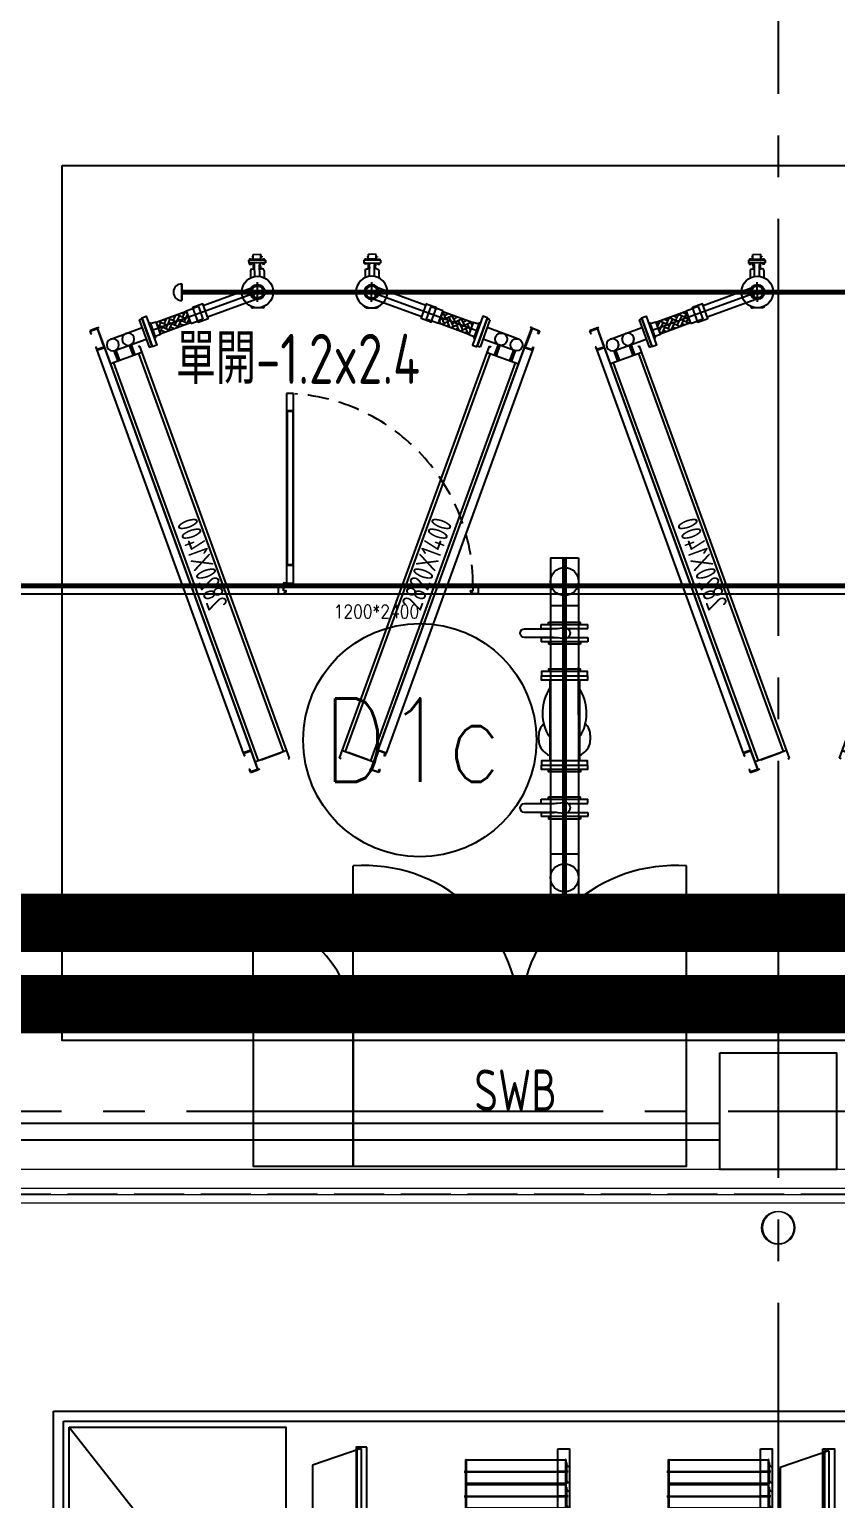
# Model space of a CAD drawing. Extents: x -18489 to 195597, y -1599 to 112111.
# Drawn here: x 4711 to 5195, y -233 to 649 of the extents above; entities that cross this region are included whole.
import ezdxf
from ezdxf.enums import TextEntityAlignment as Align

# ---------------------------------------------------------------- set-up
doc = ezdxf.new("R2010")
doc.units = 0
doc.header["$LTSCALE"] = 100
for name, pattern in [('188K-SM-03-F10-ARCH-PA-Y2257103$0$AP5A-SM-03-F20-ARCH-PA-Y2230801+Y2230803$0$ALL-PA-TXT-Y2221201$0$DASHED', [19.05, 12.7, -6.35]), ('188K-SM-07-F10-MECH-CR PIPE-Y2257103$0$XFM1Q20-200k$0$CENTER', [2, 1.25, -0.25, 0.25, -0.25]), ('X-S-FAB-L10$0$COL-CEN-LIN', [3.25, 2.5, -0.25, 0.25, -0.25]), ('X-S-FAB-L10$0$HIDDEN', [0.4, 0.3, -0.1])]:
    doc.linetypes.add(name, pattern=pattern)
for name, color, linetype in [('188K-SM-03-F10-ARCH-PA-Y2257103$0$K-0-Door-TXT', 53, 'Continuous'), ('188K-SM-03-F10-ARCH-PA-Y2257103$0$K-AREA', 53, 'Continuous'), ('188K-SM-03-F10-ARCH-PA-Y2257103$0$K-Door', 53, 'Continuous'), ('188K-SM-03-F10-ARCH-PA-Y2257103$0$K-P1S-4.2-單抗', 53, 'Continuous'), ('188K-SM-03-F10-ARCH-PA-Y2257103$0$K-TXT', 53, 'Continuous'), ('188K-SM-03-F10-ARCH-PA-Y2257103$0$K-岩棉 2hr 7.5-非抗', 53, 'Continuous'), ('188K-SM-03-F10-ELEC-EQ-Y2257103$0$E-PANEL', 255, 'Continuous'), ('188K-SM-03-F10-MECH-EQ-Y2257103$0$HEPA', 6, 'Continuous'), ('188K-SM-03-F10-MECH-EQ-Y2257103$0$桶濾', 125, 'Continuous'), ('188K-SM-07-F10-MECH-CR PIPE-Y2257103$0$00_AC_CHS_12℃', 4, 'Continuous'), ('188K-SM-07-F10-MECH-CR PIPE-Y2257103$0$00_AC_CHS_20℃', 3, 'Continuous'), ('188K-SM-07-F10-MECH-CR PIPE-Y2257103$0$00_DCC', 7, 'Continuous'), ('188K-SM-07-F10-MECH-CR PIPE-Y2257103$0$00_閥站分組', 1, 'Continuous'), ('188K-SM-07-F10-MECH-CR PIPE-Y2257103$0$XFM1Q20-200k$0$U-PCW-V', 2, 'Continuous'), ('X-S-FAB-L10$0$0-DIM-TXT', 8, 'Continuous'), ('X-S-FAB-L10$0$A-OBJE-MEP', 8, 'Continuous'), ('X-S-FAB-L10$0$A-WALL-EX', 8, 'Continuous'), ('X-S-FAB-L10$0$BLOCK', 8, 'Continuous'), ('X-S-FAB-L10$0$CCL', 8, 'X-S-FAB-L10$0$COL-CEN-LIN'), ('X-S-FAB-L10$0$COL-S', 8, 'Continuous'), ('X-S-FAB-L10$0$HID', 8, 'X-S-FAB-L10$0$HIDDEN'), ('X-S-FAB-L10$0$S-FNDN', 8, 'Continuous')]:
    doc.layers.add(name, color=color, linetype=linetype)
doc.styles.add('188K-SM-03-F10-ARCH-PA-Y2257103$0$AA-TXT', font='isocp.shx', dxfattribs={"width": 0.8, "bigfont": 'chineset.shx'})
doc.styles.add('188K-SM-03-F10-ARCH-PA-Y2257103$0$AP5A-SM-03-F20-ARCH-PA-Y2230801+Y2230803$0$ALL-PA-TXT-Y2221201$0$Standard', font='txt.shx', dxfattribs={"bigfont": 'chineset.shx'})
doc.styles.add('188K-SM-03-F10-ARCH-PA-Y2257103$0$Standard', font='txt.shx', dxfattribs={"bigfont": 'chineset.shx'})
doc.styles.add('188K-SM-03-F10-ELEC-EQ-Y2257103$0$X-F-L25-E-PDP-EQ-200K$0$AA-TXT', font='isocp.shx', dxfattribs={"bigfont": 'chineset.shx'})
doc.styles.add('188K-SM-07-F10-MECH-CR PIPE-Y2257103$0$XFM1Q20-200k$0$aa-txt', font='isocp.shx', dxfattribs={"bigfont": 'chineset.shx'})
doc.styles.add('X-S-FAB-L10$0$CHINA', font='simplex.shx', dxfattribs={"width": 0.75, "bigfont": 'chineset.shx'})
doc.styles.add('X-S-FAB-L10$0$Standard', font='', dxfattribs={"width": 0.8})
doc.styles.add('X-S-FAB-L10$0$TG_NOTE_TEXT', font='simplex.shx', dxfattribs={"width": 0.75, "bigfont": 'chineset.shx'})
doc.styles.get('X-S-FAB-L10$0$Standard').set_extended_font_data('Microsoft JhengHei')

# ---------------------------------------------------------------- blocks, each defined once
blk = doc.blocks.new('X-S-FAB-L10$0$FAB2-L05')
at = {"layer": 'X-S-FAB-L10$0$CCL'}
for p, q in [((-21000, 11005), (-21000, 0)), ((-26880, 720), (1210, 720))]:
    blk.add_line(p, q, dxfattribs=at)
at = {"layer": 'X-S-FAB-L10$0$COL-S'}
blk.add_lwpolyline([(-21035, 755), (-20965, 755), (-20965, 685), (-21035, 685)], close=True, dxfattribs=at)
blk = doc.blocks.new('X-S-FAB-L10')
at = {"layer": 'X-S-FAB-L10$0$A-OBJE-MEP', "lineweight": 0, "flags": 128}
blk.add_lwpolyline([(5169.5, -70, 1), (5150.5, -70, 1)], format="xyb", close=True, dxfattribs=at)
at = {"layer": 'X-S-FAB-L10$0$A-OBJE-MEP', "lineweight": 0}
blk.add_circle((5160, -70), 10, dxfattribs=at)
at = {"layer": 'X-S-FAB-L10$0$A-WALL-EX', "lineweight": 0}
blk.add_line((6815, -46.5), (1800, -46.5), dxfattribs=at)
at = {"layer": 'X-S-FAB-L10$0$A-WALL-EX', "lineweight": 0, "flags": 128}
for points in [[(6815, -35), (1800, -35)], [(1800, -50), (6815, -50)], [(1800, -50), (6815, -50)], [(1800, -50), (6815, -50)], [(1800, -50), (6815, -50)], [(1800, -50), (6815, -50)], [(1800, -50), (6815, -50)], [(1800, -50), (6815, -50)], [(1800, -50), (6815, -50)]]:
    blk.add_lwpolyline(points, dxfattribs=at)
at = {"layer": 'X-S-FAB-L10$0$COL-S'}
for p, q in [((5125, 35), (5195, 35)), ((5125, -35), (5125, 35)), ((5195, 35), (5195, -35)), ((5195, -35), (5125, -35))]:
    blk.add_line(p, q, dxfattribs=at)
at = {"layer": 'X-S-FAB-L10$0$HID'}
blk.add_line((6803.531, -50), (2509.135, -50), dxfattribs=at)
at = {"layer": 'X-S-FAB-L10$0$S-FNDN', "lineweight": 0, "flags": 128}
blk.add_lwpolyline([(4350, 7470), (1830, 7470), (1830, 1500), (1812.5, 1500), (1812.5, -55), (9330, -55), (9330, 7470)], close=True, dxfattribs=at)
at = {"layer": 'X-S-FAB-L10$0$BLOCK'}
blk.add_blockref('X-S-FAB-L10$0$FAB2-L05', (26160, -720), dxfattribs=at)
at = {"style": 'X-S-FAB-L10$0$TG_NOTE_TEXT', "width": 0.5, "flags": 1}
for p in [(7463.301, 9020), (18268.251, 8649), (11197.77, 4800.167), (16485.801, 4800.167), (25420.27, 2635), (13360, 320.001, 0), (7463.301, -33.333)]:
    blk.add_attdef('WH', text='', height=20, dxfattribs=at).set_placement(p, align=Align.BOTTOM_LEFT)
at = {"width": 0.5}
for style, p in [('X-S-FAB-L10$0$TG_NOTE_TEXT', (7585, 9020)), ('X-S-FAB-L10$0$TG_NOTE_TEXT', (18389.95, 8649)), ('X-S-FAB-L10$0$TG_NOTE_TEXT', (11117.5, 4813.5)), ('X-S-FAB-L10$0$TG_NOTE_TEXT', (16607.5, 4813.5)), ('X-S-FAB-L10$0$TG_NOTE_TEXT', (25350, 2635)), ('X-S-FAB-L10$0$Standard', (13129.375, 325.001, 0)), ('X-S-FAB-L10$0$TG_NOTE_TEXT', (7585, -20))]:
    blk.add_attdef('DESC', text='', height=10, dxfattribs=dict(at, style=style)).set_placement(p, align=Align.BOTTOM_LEFT)
for tag, style, p in [('TYPE', 'X-S-FAB-L10$0$TG_NOTE_TEXT', (7619.286, 9020)), ('NO', 'X-S-FAB-L10$0$TG_NOTE_TEXT', (7650.095, 9020)), ('TYPE', 'X-S-FAB-L10$0$TG_NOTE_TEXT', (18424.236, 8649)), ('NO', 'X-S-FAB-L10$0$TG_NOTE_TEXT', (18455.045, 8649)), ('NO', 'X-S-FAB-L10$0$TG_NOTE_TEXT', (11088.595, 4813.5)), ('TYPE', 'X-S-FAB-L10$0$TG_NOTE_TEXT', (11151.786, 4813.5)), ('TYPE', 'X-S-FAB-L10$0$TG_NOTE_TEXT', (16641.786, 4813.5)), ('NO', 'X-S-FAB-L10$0$TG_NOTE_TEXT', (16672.595, 4813.5)), ('NO', 'X-S-FAB-L10$0$TG_NOTE_TEXT', (25313, 2635)), ('TYPE', 'X-S-FAB-L10$0$TG_NOTE_TEXT', (25350, 2635)), ('NO', 'X-S-FAB-L10$0$Standard', (13100, 320.001, 0)), ('TYPE', 'X-S-FAB-L10$0$Standard', (13129.375, 320.001, 0)), ('TYPE', 'X-S-FAB-L10$0$TG_NOTE_TEXT', (7619.286, -20)), ('NO', 'X-S-FAB-L10$0$TG_NOTE_TEXT', (7650.095, -20))]:
    blk.add_attdef(tag, text='', height=10, dxfattribs=dict(at, style=style)).set_placement(p, align=Align.BOTTOM_RIGHT)
for rotation, style, p in [(180, 'X-S-FAB-L10$0$Standard', (317.625, 7480)), (180, 'X-S-FAB-L10$0$Standard', (1217.625, 7480)), (90, 'X-S-FAB-L10$0$TG_NOTE_TEXT', (24310, 3647.5)), (270, 'X-S-FAB-L10$0$TG_NOTE_TEXT', (17080, 1605))]:
    blk.add_attdef('DESC', text='', height=10, rotation=rotation, dxfattribs=dict(at, style=style)).set_placement(p, align=Align.BOTTOM_LEFT)
for tag, rotation, style, p in [('NO', 180, 'X-S-FAB-L10$0$Standard', (347, 7480)), ('NO', 180, 'X-S-FAB-L10$0$Standard', (1247, 7480)), ('TYPE', 180, 'X-S-FAB-L10$0$Standard', (317.625, 7480)), ('TYPE', 180, 'X-S-FAB-L10$0$Standard', (1217.625, 7480)), ('TYPE', 90, 'X-S-FAB-L10$0$TG_NOTE_TEXT', (24310, 3647.5)), ('NO', 90, 'X-S-FAB-L10$0$TG_NOTE_TEXT', (24310, 3610.5)), ('TYPE', 270, 'X-S-FAB-L10$0$TG_NOTE_TEXT', (17080, 1605)), ('NO', 270, 'X-S-FAB-L10$0$TG_NOTE_TEXT', (17080, 1573))]:
    blk.add_attdef(tag, text='', height=10, rotation=rotation, dxfattribs=dict(at, style=style)).set_placement(p, align=Align.BOTTOM_RIGHT)
at = {"style": 'X-S-FAB-L10$0$TG_NOTE_TEXT', "width": 0.5, "flags": 1}
for rotation, p in [(180, (43, 7480)), (180, (943, 7480)), (90, (24310, 3717.77)), (270, (17080, 1711.699))]:
    blk.add_attdef('WH', text='', height=20, rotation=rotation, dxfattribs=at).set_placement(p, align=Align.BOTTOM_LEFT)
at = {"layer": 'X-S-FAB-L10$0$0-DIM-TXT', "style": 'X-S-FAB-L10$0$CHINA', "width": 0.75}
for p in [(667.414, 7855.1, -2689.4), (22627.353, 6728.814), (25644.722, 6728.814), (24778.787, 5569.051), (1118.252, 4980), (417.801, 4594.623), (23874.84, 4355), (22927.43, 4330.122), (23749.869, 3901.367), (417.801, 3765.236), (1118.252, 3730), (417.801, 3115.79), (536.882, 2227.832), (16908.994, 1782.652), (888.445, 880.466), (16977.43, 750), (18878.841, 750), (25641.221, 553.233), (21364.03, 526.894)]:
    blk.add_attdef('HIG', text='', height=80, dxfattribs=at).set_placement(p, align=Align.MIDDLE_LEFT)
blk = doc.blocks.new('188K-SM-03-F10-MECH-EQ-Y2257103$0$HPF-610-292側視圖')
at = {"layer": '188K-SM-03-F10-MECH-EQ-Y2257103$0$HEPA'}
for p, q in [((0, 598), (292, 497.7)), ((0, 598), (0, 6)), ((0, 598), (25.4, 598)), ((25.4, 598), (25.4, 6)), ((292, 497.7), (292, 106.3)), ((292, 106.3), (0, 6)), ((25.4, 6), (0, 6))]:
    blk.add_line(p, q, dxfattribs=at)
blk = doc.blocks.new('188K-SM-03-F10-MECH-EQ-Y2257103$0$A$C03D53DB9')
at = {"layer": '188K-SM-03-F10-MECH-EQ-Y2257103$0$桶濾'}
for p, q in [((10, 0), (10, 145)), ((10, 145), (13, 145)), ((13, 0), (13, 145)), ((13, 143), (607, 143)), ((610, 145), (607, 145)), ((607, 145), (607, 0)), ((610, 145), (610, 0)), ((614, 127.5), (610, 127.5)), ((614, 127.5), (614, 17.5)), ((616.5, 107), (614, 107)), ((616.5, 102), (614, 102)), ((616.5, 108.5), (616.5, 100.5)), ((618.6, 109.5), (617.5, 109.5)), ((617.5, 109.5), (617.5, 99.5)), ((618.6, 99.5), (617.5, 99.5)), ((618.6, 99.5), (618.6, 109.5)), ((621.5, 106), (618.6, 109.5)), ((621.5, 103), (618.6, 99.5)), ((621.5, 106), (621.5, 103)), ((0, 72.5), (602, 72.5)), ((13, 1.9), (607, 1.9)), ((624, 72.5), (557, 72.5)), ((614, 17.5), (610, 17.5)), ((616.5, 11), (610, 11)), ((616.5, 6), (610, 6)), ((616.5, 12.5), (616.5, 4.5)), ((618.6, 13.5), (617.5, 13.5)), ((617.5, 13.5), (617.5, 3.5)), ((618.6, 3.5), (617.5, 3.5)), ((618.6, 3.5), (618.6, 13.5)), ((621.5, 10), (618.6, 13.5)), ((621.5, 7), (618.6, 3.5)), ((621.5, 10), (621.5, 7)), ((10, 0), (13, 0)), ((610, 0), (607, 0))]:
    blk.add_line(p, q, dxfattribs=at)
for centre, start, end in [((617.5, 108.5), 90, 180), ((617.5, 100.5), 180, 270), ((617.5, 12.5), 90, 180), ((617.5, 4.5), 180, 270)]:
    blk.add_arc(centre, 1, start, end, dxfattribs=at)
blk = doc.blocks.new('188K-SM-03-F10-MECH-EQ-Y2257103$0$0-CRMAU-12W')
at = {"color": 4}
for p, q in [((0, 0), (-18620, 0)), ((0, -4120), (0, 0)), ((-60, -60), (-18560, -60)), ((-60, -4060), (-60, -60))]:
    blk.add_line(p, q, dxfattribs=at)
at = {"color": 6}
blk.add_line((-93.5, -95), (-882.9, -1099.2), dxfattribs=at)
blk.add_lwpolyline([(-93.5, -95), (-1393.5, -95), (-1393.5, -4025), (-93.5, -4025)], close=True, dxfattribs=at)
at = {"color": 2}
for points in [[(-4616, -226), (-4686, -226), (-4686, -3894), (-4616, -3894)], [(-4242, -226), (-4312, -226), (-4312, -3894), (-4242, -3894)], [(-3026, -226), (-3096, -226), (-3096, -3894), (-3026, -3894)]]:
    blk.add_lwpolyline(points, close=True, dxfattribs=at)
at = {"color": 4}
blk.add_lwpolyline([(-1880, -215), (-1815, -215), (-1815, -3905), (-1880, -3905)], close=True, dxfattribs=at)
at = {"layer": '188K-SM-03-F10-MECH-EQ-Y2257103$0$HEPA'}
for p in [(-4651.5, -836), (-1845.4, -822), (-1845.4, -822)]:
    blk.add_blockref('188K-SM-03-F10-MECH-EQ-Y2257103$0$HPF-610-292側視圖', p, dxfattribs=at)
at = {"layer": '188K-SM-03-F10-MECH-EQ-Y2257103$0$桶濾', "xscale": -1}
for p in [(-3680, -434.5), (-3680, -435.5), (-2464, -434.5), (-2464, -435.5), (-3680, -582.5), (-3680, -583.5), (-2464, -582.5), (-2464, -583.5)]:
    blk.add_blockref('188K-SM-03-F10-MECH-EQ-Y2257103$0$A$C03D53DB9', p, dxfattribs=at)
blk = doc.blocks.new('188K-SM-03-F10-MECH-EQ-Y2257103')
at = {"xscale": -0.1, "yscale": 0.1, "zscale": 0.1}
blk.add_blockref('188K-SM-03-F10-MECH-EQ-Y2257103$0$0-CRMAU-12W', (4725.21, -180), dxfattribs=at)
blk = doc.blocks.new('188K-SM-03-F10-ELEC-EQ-Y2257103$0$E-SWB')
at = {"color": 140}
for p, q in [((60, 90), (60, 180)), ((260, 90), (260, 180)), ((0, 90), (0, 150)), ((60, 85), (0, 85)), ((260, 85), (60, 85))]:
    blk.add_line(p, q, dxfattribs=at)
for points in [[(60, 90), (0, 90), (0, 0), (60, 0)], [(260, 90), (60, 90), (60, 0), (260, 0)]]:
    blk.add_lwpolyline(points, close=True, dxfattribs=at)
for centre, radius, start, end in [((66.67, 86.85), 93.39, 1.93207, 94.0935), ((253.33, 86.85), 93.39, 85.9065, 178.06793), ((-9.61, 80.39), 70.27, 7.8575, 82.1425)]:
    blk.add_arc(centre, radius, start, end, dxfattribs=at)
at = {"color": 140, "style": '188K-SM-03-F10-ELEC-EQ-Y2257103$0$X-F-L25-E-PDP-EQ-200K$0$AA-TXT', "width": 0.8}
blk.add_text('SWB', height=25, dxfattribs=at).set_placement((157.41, 45.44), align=Align.MIDDLE_CENTER)
blk = doc.blocks.new('188K-SM-03-F10-ELEC-EQ-Y2257103')
at = {"layer": '188K-SM-03-F10-ELEC-EQ-Y2257103$0$E-PANEL'}
blk.add_blockref('188K-SM-03-F10-ELEC-EQ-Y2257103$0$E-SWB', (4845, -33), dxfattribs=at)
blk = doc.blocks.new('188K-SM-07-F10-MECH-CR PIPE-Y2257103$0$XFM1Q20-200k$0$BV-150V-T1')
at = {"color": 0, "linetype": 'ByBlock'}
for p, q in [((-5.24, 9.6), (-6.67, 9.6)), ((-6.67, -9.6), (-6.67, 9.6)), ((-2.7, 13.97), (-5.24, 13.97)), ((-5.24, -13.97), (-5.24, 13.97)), ((2.7, 13.97), (5.24, 13.97)), ((5.24, 13.97), (5.24, -13.97)), ((5.24, 9.6), (6.67, 9.6)), ((6.67, 9.6), (6.67, -9.6)), ((2.7, -8.41), (-2.7, -8.41)), ((-5.24, -9.6), (-6.67, -9.6)), ((-2.7, -13.97), (-5.24, -13.97)), ((2.7, -13.97), (5.24, -13.97)), ((5.24, -9.6), (6.67, -9.6))]:
    blk.add_line(p, q, dxfattribs=at)
blk.add_lwpolyline([(-2.67, 7.5), (-2.67, 24.03, -1), (2.67, 24.03), (2.67, 7.68, 0.028765), (2.87, 4.24), (3.32, 0.29, -1.044614), (-3.34, 0), (-2.87, 4.06, 0.028765)], format="xyb", close=True, dxfattribs=at)
for points in [[(-2.7, 13.97), (-2.7, 6.15)], [(2.7, 13.97), (2.7, 6.33)], [(-2.7, -1.96), (-2.7, -13.97)], [(2.7, -1.96), (2.7, -13.97)]]:
    blk.add_lwpolyline(points, dxfattribs=at)
blk = doc.blocks.new('188K-SM-07-F10-MECH-CR PIPE-Y2257103$0$XFM1Q20-200k$0$YS-06-B')
at = {"layer": '188K-SM-07-F10-MECH-CR PIPE-Y2257103$0$XFM1Q20-200k$0$U-PCW-V', "color": 0}
for p, q in [((54.97, 8.89), (6.86, 8.89)), ((54.97, -8.89), (6.86, -8.89))]:
    blk.add_line(p, q, dxfattribs=at)
for points in [[(1.43, -9.6), (0, -9.6), (0, 9.6), (1.43, 9.6)], [(3.97, -13.85), (1.43, -13.85), (1.43, 13.85), (3.97, 13.85), (3.97, -13.85)], [(3.97, -13.85), (6.51, -13.85), (6.51, 13.85), (3.97, 13.85), (3.97, -13.85)], [(57.51, -13.85), (54.97, -13.85), (54.97, 13.85), (57.51, 13.85), (57.51, -13.85)], [(57.51, -13.85), (60.05, -13.85), (60.05, 13.85), (57.51, 13.85), (57.51, -13.85)], [(60.05, -9.6), (61.48, -9.6), (61.48, 9.6), (60.05, 9.6)]]:
    blk.add_lwpolyline(points, dxfattribs=at)
for points in [[(18.6, 15.46, 0.133256), (14.63, 14.38, 0.106756), (10.87, 10.93, 0.036777), (9.64, 8.89, 0.036777)], [(28.76, 12.49, 0.064337), (26.31, 14.38, 0.133256), (22.34, 15.46)], [(9.64, -8.89, 0.036777), (10.87, -10.93, 0.106756), (14.63, -14.38, 0.133256), (18.6, -15.46)], [(22.34, -15.46, 0.133256), (26.31, -14.38, 0.064337), (28.76, -12.49, 0.064337)]]:
    blk.add_lwpolyline(points, format="xyb", dxfattribs=at)
for centre, radius, start, end in [((20.47, 4.27), 11.34, 80.52454, 99.47546), ((29.03, 0), 12.06, 121.76927, 132.51728), ((35.18, -14.34), 27.59, 57.36976, 116.9234), ((20.47, -4.27), 11.34, 260.52454, 279.47546), ((29.03, 0), 12.06, 227.48272, 238.23073), ((35.18, 14.34), 27.59, 243.0766, 302.63024)]:
    blk.add_arc(centre, radius, start, end, dxfattribs=at)
blk = doc.blocks.new('188K-SM-07-F10-MECH-CR PIPE-Y2257103$0$DCC-閥站(入)')
at = {"layer": '188K-SM-07-F10-MECH-CR PIPE-Y2257103$0$00_DCC', "color": 4}
for p, q in [((-8.41, 206.26, 0), (-8.41, 0, 0)), ((-8.41, 206.26), (8.41, 206.26)), ((8.41, 206.26, 0), (8.41, 0, 0)), ((-8.41, 177.68), (8.41, 177.68)), ((8.41, 112.03, 0), (8.41, 140.61, 0)), ((-8.41, 28.58), (8.41, 28.58)), ((-8.41, 0), (8.41, 0))]:
    blk.add_line(p, q, dxfattribs=at)
at = {"layer": '188K-SM-07-F10-MECH-CR PIPE-Y2257103$0$00_DCC', "color": 4, "linetype": '188K-SM-07-F10-MECH-CR PIPE-Y2257103$0$XFM1Q20-200k$0$CENTER'}
blk.add_line((0, 0, 0), (0, 206.26, 0), dxfattribs=at)
at = {"layer": '188K-SM-07-F10-MECH-CR PIPE-Y2257103$0$00_DCC', "color": 4}
for centre in [(0, 191.97), (0, 14.29)]:
    blk.add_circle(centre, 8.41, dxfattribs=at)
at = {"layer": '188K-SM-07-F10-MECH-CR PIPE-Y2257103$0$00_DCC', "color": 4, "rotation": 90}
for name, p in [('188K-SM-07-F10-MECH-CR PIPE-Y2257103$0$XFM1Q20-200k$0$BV-150V-T1', (0, 161.01)), ('188K-SM-07-F10-MECH-CR PIPE-Y2257103$0$XFM1Q20-200k$0$YS-06-B', (0, 77.87)), ('188K-SM-07-F10-MECH-CR PIPE-Y2257103$0$XFM1Q20-200k$0$BV-150V-T1', (0, 56.2))]:
    blk.add_blockref(name, p, dxfattribs=at)
blk = doc.blocks.new('188K-SM-07-F10-MECH-CR PIPE-Y2257103$0$XFM1P20-200k$0$005')
at = {"layer": '188K-SM-07-F10-MECH-CR PIPE-Y2257103$0$00_DCC'}
h = blk.add_hatch(dxfattribs=at)
h.set_pattern_fill('AR-HBONE', color=60, scale=0.430893, angle=360, style=0)
h.set_pattern_definition([(135, (-2258.2576, -4619.8331), (-8e-16, 2.4374981), [5.1707143, -1.7235714]), (45, (-2259.4764, -4618.6144), (-8e-16, 2.4374981), [5.1707143, -1.7235714])])
h.paths.add_polyline_path([(21.88125, -3.01625), (21.88125, 3.01625), (5.88125, 3.01625), (5.88125, -3.01625)])
edge = h.paths.add_edge_path(flags=17)
edge.add_line((21.88125, 3.01625), (21.88125, -3.01625))
at = {"layer": '188K-SM-07-F10-MECH-CR PIPE-Y2257103$0$00_DCC', "color": 60}
for p, q in [((5.88125, 3.31625), (3, 3.31625)), ((5.88125, 3.31625), (5.88125, -3.31625)), ((21.88125, 3.01625), (5.88125, 3.01625)), ((5.88125, 3.01625), (5.88125, -3.01625)), ((21.88125, 3.31625), (24.7625, 3.31625)), ((21.88125, 3.31625), (21.88125, -3.31625)), ((21.88125, 3.01625), (21.88125, -3.01625)), ((21.88125, -3.01625), (21.88125, 3.01625)), ((28.2625, 3.31625), (24.7625, 3.31625)), ((28.2625, 3.31625), (28.2625, -3.31625)), ((5.88125, -3.31625), (3, -3.31625)), ((21.88125, -3.01625), (5.88125, -3.01625)), ((21.88125, -3.31625), (28.2625, -3.31625)), ((28.2625, -3.31625), (25.38125, -3.31625))]:
    blk.add_line(p, q, dxfattribs=at)
for points in [[(0, -7.6), (0, 7.6), (2.38125, 7.6), (2.38125, -7.6), (0, -7.6)], [(2.38125, 3.8975), (3, 3.8975), (3, -3.8975), (2.38125, -3.8975)]]:
    blk.add_lwpolyline(points, dxfattribs=at)
blk = doc.blocks.new('188K-SM-07-F10-MECH-CR PIPE-Y2257103$0$DCC_配管')
at = {"layer": '188K-SM-07-F10-MECH-CR PIPE-Y2257103$0$00_DCC', "color": 60}
for p, q in [((-71.24, 26.73, 0), (-62.06, 19.48, 0)), ((-63.02, 27.7, 0), (-70.28, 18.51, 0)), ((-33.99, 15.66), (-65.45, 26.55, 0)), ((-64.6, 32.32, 0), (-64.61, 32.32, 0)), ((-63.2, 32.48, 0), (-58.33, 28.64, 0)), ((-58.16, 27.23, 0), (-58.16, 27.23, 0)), ((-77.84, 15.55, 0), (-75.14, 18.98, 0)), ((-36.38, 8.77), (-67.65, 19.59, 0)), ((-66.65, 23.11, 0), (-3.17, 1.1)), ((-80.7, 9.11, 0), (-82.52, 6.8, 0)), ((-82.43, 11.23, 0), (-81.37, 12.58, 0)), ((-74.54, 5, 0), (-82.43, 11.23, 0)), ((-82.36, 10.51, 0), (-82.1, 10.83, 0)), ((-81.66, 9.81, 0), (-82.32, 10.34, 0)), ((-82.14, 10.34, 0), (-81.89, 10.66, 0)), ((-81.7, 9.99, 0), (-81.45, 10.31, 0)), ((-81.48, 9.82, 0), (-81.23, 10.13, 0)), ((-81.37, 12.58, 0), (-73.47, 6.34, 0)), ((-80.65, 12.67, 0), (-80.9, 12.35, 0)), ((-77, 6.19, 0), (-80.7, 9.11, 0)), ((-80.43, 12.5, 0), (-80.68, 12.18, 0)), ((-79.81, 12.15, 0), (-80.47, 12.67, 0)), ((-79.99, 12.15, 0), (-80.24, 11.83, 0)), ((-79.77, 11.98, 0), (-80.02, 11.66, 0)), ((-76.96, 13.5, 0), (-79.06, 10.84, 0)), ((-73.6, 16.72, 0), (-78, 11.14, 0)), ((-77.68, 14.15, 0), (-77.2, 13.77, 0)), ((-73.6, 10.85, 0), (-75.7, 8.18, 0)), ((-71.25, 14.87, 0), (-75.63, 9.32, 0)), ((-72.8, 10.3, 0), (-73.28, 10.68, 0)), ((-71.4, 10.47, 0), (-68.69, 13.89, 0)), ((-78.82, 3.89, 0), (-82.52, 6.8, 0)), ((-82.19, 8.1, 0), (-81.89, 8.5, 0)), ((-81.76, 7.76, 0), (-82.19, 8.1, 0)), ((-81.45, 8.15, 0), (-81.89, 8.5, 0)), ((-79.35, 8.8, 0), (-79.72, 8.34, 0)), ((-77, 6.19, 0), (-78.82, 3.89, 0)), ((-78.07, 4.85, 0), (-77.63, 4.5, 0)), ((-77.61, 7.43, 0), (-77.98, 6.96, 0)), ((-77.76, 5.24, 0), (-77.32, 4.89, 0)), ((-77.63, 4.5, 0), (-77.32, 4.89, 0)), ((-76.13, 5.6, 0), (-75.88, 5.92, 0)), ((-76.09, 5.42, 0), (-75.43, 4.9, 0)), ((-75.91, 5.42, 0), (-75.66, 5.74, 0)), ((-75.47, 5.08, 0), (-75.22, 5.4, 0)), ((-75.25, 4.9, 0), (-75, 5.22, 0)), ((-74.43, 7.76, 0), (-74.68, 7.44, 0)), ((-74.54, 5, 0), (-73.47, 6.34, 0)), ((-74.21, 7.58, 0), (-74.46, 7.26, 0)), ((-74.25, 7.76, 0), (-73.59, 7.24, 0)), ((-73.77, 7.24, 0), (-74.02, 6.92, 0)), ((-73.55, 7.06, 0), (-73.8, 6.74, 0)), ((1.2, 3.45), (-1.2, -3.45))]:
    blk.add_line(p, q, dxfattribs=at)
at = {"layer": '188K-SM-07-F10-MECH-CR PIPE-Y2257103$0$00_DCC', "color": 60, "elevation": 0}
for points in [[(-27.62, 14.58), (-33.64, 16.67), (-36.73, 7.76), (-30.71, 5.67)], [(-28.33, 14.83), (-27.62, 14.58), (-30.71, 5.67), (-31.42, 5.91)]]:
    blk.add_lwpolyline(points, dxfattribs=at)
at = {"layer": '188K-SM-07-F10-MECH-CR PIPE-Y2257103$0$00_DCC', "color": 60}
for centre, radius in [((-66.65, 23.1, 0), 9.44), ((-66.65, 23.11, 0), 4.44), ((-66.65, 23.11, 0), 3.65)]:
    blk.add_circle(centre, radius, dxfattribs=at)
for centre, radius, start, end in [((-65.31, 24.87, 0), 2.22, 232.78899, 50.63033), ((-63.82, 31.7, 0), 1, 51.70966, 141.70966), ((-58.95, 27.85, 0), 1, 321.70966, 51.70966), ((-82.23, 10.45, 0), 0.143, 154.39004, 309.02928), ((-82.23, 10.89, 0), 0.143, 334.39004, 51.70966), ((-81.73, 10.39, 0), 0.406, 188.10684, 275.31248), ((-82.01, 10.72, 0), 0.143, 334.39004, 129.02928), ((-81.85, 10.25, 0), 0.406, 8.10684, 95.31248), ((-81.57, 9.93, 0), 0.143, 154.39004, 309.02928), ((-81.36, 10.2, 0), 0.143, 334.39004, 129.02928), ((-81.14, 10.02, 0), 0.143, 51.70966, 129.02928), ((-80.99, 12.46, 0), 0.143, 231.70966, 309.02928), ((-80.77, 12.29, 0), 0.143, 154.39004, 309.02928), ((-80.28, 12.23, 0), 0.406, 188.10684, 275.31248), ((-80.56, 12.56, 0), 0.143, 334.39004, 129.02928), ((-80.39, 12.09, 0), 0.406, 8.10684, 95.31248), ((-80.11, 11.77, 0), 0.143, 154.39004, 309.02928), ((-79.89, 11.59, 0), 0.143, 154.39004, 231.70966), ((-79.9, 12.04, 0), 0.143, 334.39004, 129.02928), ((-78.76, 11.79, 0), 1, 231.70966, 321.70966), ((-77.06, 14.93, 0), 1, 141.70966, 231.70966), ((-77.82, 12.98, 0), 1, 321.70966, 51.70966), ((-74.84, 8.7, 0), 1, 141.70966, 231.70966), ((-73.9, 9.89, 0), 1, 51.70966, 141.70966), ((-72.18, 11.09, 0), 1, 231.70966, 321.70966), ((-76, 5.54, 0), 0.143, 154.39004, 309.02928), ((-76.01, 5.98, 0), 0.143, 334.39004, 51.70966), ((-75.51, 5.48, 0), 0.406, 188.10684, 275.31248), ((-75.79, 5.8, 0), 0.143, 334.39004, 129.02928), ((-75.62, 5.34, 0), 0.406, 8.10684, 95.31248), ((-75.35, 5.01, 0), 0.143, 154.39004, 309.02928), ((-75.13, 5.28, 0), 0.143, 334.39004, 129.02928), ((-74.91, 5.11, 0), 0.143, 51.70966, 129.02928), ((-74.77, 7.55, 0), 0.143, 231.70966, 309.02928), ((-74.55, 7.38, 0), 0.143, 154.39004, 309.02928), ((-74.06, 7.32, 0), 0.406, 188.10684, 275.31248), ((-74.34, 7.65, 0), 0.143, 334.39004, 129.02928), ((-74.17, 7.18, 0), 0.406, 8.10684, 95.31248), ((-73.89, 6.86, 0), 0.143, 154.39004, 309.02928), ((-73.67, 6.68, 0), 0.143, 154.39004, 231.70966), ((-73.68, 7.12, 0), 0.143, 334.39004, 129.02928)]:
    blk.add_arc(centre, radius, start, end, dxfattribs=at)
at = {"layer": '188K-SM-07-F10-MECH-CR PIPE-Y2257103$0$00_DCC', "color": 60, "xscale": 1.210111893907765, "yscale": 1.210111893907765, "zscale": 1.210111893907765, "rotation": 160.8548292855056}
blk.add_blockref('188K-SM-07-F10-MECH-CR PIPE-Y2257103$0$XFM1P20-200k$0$005', (0, 0), dxfattribs=at)
blk = doc.blocks.new('188K-SM-07-F10-MECH-CR PIPE-Y2257103$0$DCC-2_2.82x1.4')
at = {"layer": '188K-SM-07-F10-MECH-CR PIPE-Y2257103$0$00_DCC', "color": 4}
for p, q in [((278.05, 32.11), (260.55, 32.11)), ((260.55, 30.31), (260.55, 32.11)), ((278.05, 30.31), (260.55, 30.31)), ((265.65, 10.21), (265.65, 30.31)), ((272.95, 10.21), (272.95, 30.31)), ((278.05, 30.31), (278.05, 32.11)), ((0, 25.01), (263, 25.11)), ((0, 24.01), (0, 25.01)), ((5, 25.01), (5, 5.01)), ((5, 25.01), (5, 5.01)), ((5, 23.01), (259, 23.11)), ((5, 8.61), (5, 21.41)), ((259, 25.11), (259, 5.11)), ((265.65, 20.61), (259, 20.61)), ((265.65, 19.41), (259, 19.41)), ((263, 25.11), (263, 24.11)), ((265.65, 10.81), (259, 10.81)), ((265.65, 9.61), (259, 9.61)), ((0, 6.01), (0, 5.01)), ((5, 7.01), (259, 7.11))]:
    blk.add_line(p, q, dxfattribs=at)
at = {"layer": '188K-SM-07-F10-MECH-CR PIPE-Y2257103$0$00_DCC', "color": 24}
for p, q in [((0, 5.01), (282, 5.11)), ((282, 5.11), (282, 6.11))]:
    blk.add_line(p, q, dxfattribs=at)
at = {"layer": '188K-SM-07-F10-MECH-CR PIPE-Y2257103$0$00_DCC'}
for p, q in [((0, 0), (0, 5)), ((0, 5), (12.5, 5)), ((2, 0), (0, 0)), ((12.18, 4.68), (0.32, 4.68)), ((0.32, 4.68), (0.32, 0.32)), ((0.32, 0.32), (2, 0.32)), ((2, 0.32), (2, 0)), ((10.5, 0), (10.5, 0.32)), ((10.5, 0.32), (12.18, 0.32)), ((12.5, 0), (10.5, 0)), ((12.18, 0.32), (12.18, 4.68)), ((12.5, 5), (12.5, 0)), ((12.5, -0.05), (12.5, 4.95)), ((269.5, 5.11), (269.5, 0.11)), ((269.5, 0.11), (269.5, 5.11)), ((269.5, 5.11), (282, 5.11)), ((271.5, 0.11), (269.5, 0.11)), ((281.68, 4.79), (269.82, 4.79)), ((269.82, 4.79), (269.82, 0.43)), ((269.82, 0.43), (271.5, 0.43)), ((271.5, 0.43), (271.5, 0.11)), ((280, 0.11), (280, 0.43)), ((280, 0.43), (281.68, 0.43)), ((282, 0.11), (280, 0.11)), ((281.68, 0.43), (281.68, 4.79)), ((282, 5.11), (282, 0.11))]:
    blk.add_line(p, q, dxfattribs=at)
at = {"layer": '188K-SM-07-F10-MECH-CR PIPE-Y2257103$0$00_DCC', "color": 3}
for p, q in [((12.5, 4.95), (269.5, 5.11)), ((269.5, 0.11), (12.5, -0.05))]:
    blk.add_line(p, q, dxfattribs=at)
at = {"layer": '188K-SM-07-F10-MECH-CR PIPE-Y2257103$0$00_DCC'}
blk.add_lwpolyline([(2, -0.16), (2, 0)], dxfattribs=at)
at = {"layer": '188K-SM-07-F10-MECH-CR PIPE-Y2257103$0$00_DCC', "color": 4}
for centre in [(269.3, 20.01), (269.3, 10.21)]:
    blk.add_circle(centre, 3.65, dxfattribs=at)
at = {"layer": '188K-SM-07-F10-MECH-CR PIPE-Y2257103$0$00_DCC', "xscale": -1, "rotation": 70.85482928510031}
blk.add_blockref('188K-SM-07-F10-MECH-CR PIPE-Y2257103$0$DCC_配管', (269.3, 32.11), dxfattribs=at)
at = {"layer": '188K-SM-07-F10-MECH-CR PIPE-Y2257103$0$00_DCC', "color": 4, "style": '188K-SM-07-F10-MECH-CR PIPE-Y2257103$0$XFM1Q20-200k$0$aa-txt', "width": 0.8}
blk.add_text('2820X1400', height=12.5, rotation=360, dxfattribs=at).set_placement((127.55, 15.83), align=Align.MIDDLE)
blk = doc.blocks.new('188K-SM-07-F10-MECH-CR PIPE-Y2257103')
at = {"layer": '188K-SM-07-F10-MECH-CR PIPE-Y2257103$0$00_AC_CHS_12℃', "ltscale": 1000, "const_width": 35}
blk.add_lwpolyline([(1863.885, 112.877), (12844.042, 112.877), (12844.042, -152.494), (15041.321, -152.494), (15041.321, 85.834), (16672.641, 85.834), (16672.641, 1909.873), (24026.171, 1909.873)], dxfattribs=at)
at = {"layer": '188K-SM-07-F10-MECH-CR PIPE-Y2257103$0$00_AC_CHS_12℃', "ltscale": 1000, "const_width": 3, "elevation": 0}
blk.add_lwpolyline([(5031.764, 331.862), (5031.764, 110.42)], dxfattribs=at)
at = {"layer": '188K-SM-07-F10-MECH-CR PIPE-Y2257103$0$00_AC_CHS_20℃', "ltscale": 1000}
for p, q in [((4802.066, 496.081, 0), (4802.066, 486.081, 0)), ((4802.066, 486.081, 0), (4802.066, 496.081, 0))]:
    blk.add_line(p, q, dxfattribs=at)
at = {"layer": '188K-SM-07-F10-MECH-CR PIPE-Y2257103$0$00_AC_CHS_20℃', "ltscale": 1000, "const_width": 35}
blk.add_lwpolyline([(1863.885, 63.55), (12780.714, 65.58), (12782.797, -201.709), (15093.572, -202.093), (15101.312, 29.205), (16720.194, 27.785), (16720.194, 1812.454), (24026.171, 1812.454)], dxfattribs=at)
at = {"layer": '188K-SM-07-F10-MECH-CR PIPE-Y2257103$0$00_AC_CHS_20℃', "ltscale": 1000, "const_width": 3, "elevation": 0}
blk.add_lwpolyline([(4802.066, 491.081), (5557.577, 491.081)], dxfattribs=at)
at = {"layer": '188K-SM-07-F10-MECH-CR PIPE-Y2257103$0$00_AC_CHS_20℃', "ltscale": 1000}
blk.add_arc((4802.066, 491.081, 0), 5, 90, 270, dxfattribs=at)
blk.add_arc((4802.066, 491.081, 0), 5, 90, 270, dxfattribs=at)
at = {"layer": '188K-SM-07-F10-MECH-CR PIPE-Y2257103$0$00_閥站分組', "ltscale": 1000, "elevation": 0}
blk.add_lwpolyline([(4730.292, 567.105), (5633.465, 567.105), (5633.465, 42.337), (4730.292, 42.337)], close=True, dxfattribs=at)
at = {"layer": '188K-SM-07-F10-MECH-CR PIPE-Y2257103$0$00_DCC', "xscale": -1, "rotation": 290.021059431338}
for p in [(4843.32, 202.991), (5143.208, 202.991)]:
    blk.add_blockref('188K-SM-07-F10-MECH-CR PIPE-Y2257103$0$DCC-2_2.82x1.4', p, dxfattribs=at)
at = {"layer": '188K-SM-07-F10-MECH-CR PIPE-Y2257103$0$00_DCC', "rotation": 69.978940568662}
for p in [(4920.321, 202.991), (5220.208, 202.991)]:
    blk.add_blockref('188K-SM-07-F10-MECH-CR PIPE-Y2257103$0$DCC-2_2.82x1.4', p, dxfattribs=at)
at = {"layer": '188K-SM-07-F10-MECH-CR PIPE-Y2257103$0$00_DCC'}
blk.add_blockref('188K-SM-07-F10-MECH-CR PIPE-Y2257103$0$DCC-閥站(入)', (5031.764, 125.606, 0), dxfattribs=at)
blk = doc.blocks.new('188K-SM-03-F10-ARCH-PA-Y2257103$0$單開庫板門-1200x2400)圓型拉環鎖+輔助鎖)')
at = {"ltscale": 0.1}
for p, q in [((26008.65, -11403.59), (26004.47, -11403.59)), ((26004.47, -11403.59), (26004.47, -11414.12)), ((26008.65, -11414.12), (26008.65, -11403.59)), ((26004.47, -11414.12), (26008.65, -11414.12)), ((26004.54, -11414.05), (26004.54, -11415.33)), ((26004.54, -11415.35), (26004.62, -11415.47)), ((26008.55, -11414.02), (26004.57, -11414.02)), ((26004.64, -11414.34), (26004.64, -11414.18)), ((26004.64, -11415.25), (26004.64, -11414.51)), ((26004.67, -11414.15), (26006.53, -11414.15)), ((26005.13, -11414.37), (26004.67, -11414.37)), ((26004.67, -11414.48), (26005.13, -11414.48)), ((26004.68, -11506.01), (26004.68, -11414.48)), ((26004.68, -11414.48), (26004.74, -11414.48)), ((26004.68, -11415.45), (26004.68, -11415.29)), ((26004.74, -11414.48), (26004.74, -11506.01)), ((26005.16, -11414.45), (26005.16, -11414.41)), ((26006.53, -11414.15), (26006.56, -11414.11)), ((26006.56, -11414.11), (26006.59, -11414.15)), ((26006.59, -11414.15), (26008.45, -11414.15)), ((26007.96, -11414.41), (26007.96, -11414.45)), ((26008.45, -11414.37), (26007.99, -11414.37)), ((26007.99, -11414.48), (26008.45, -11414.48)), ((26008.38, -11506.01), (26008.38, -11414.48)), ((26008.38, -11414.48), (26008.44, -11414.48)), ((26008.44, -11414.48), (26008.44, -11506.01)), ((26008.44, -11415.29), (26008.44, -11415.45)), ((26008.48, -11414.18), (26008.48, -11414.34)), ((26008.48, -11414.51), (26008.48, -11415.25)), ((26008.49, -11415.47), (26008.58, -11415.35)), ((26008.58, -11415.33), (26008.58, -11414.05)), ((26008.65, -11506.37), (26004.47, -11506.37)), ((26004.47, -11506.37), (26004.47, -11518)), ((26004.74, -11506.01), (26004.68, -11506.01)), ((26008.44, -11506.01), (26008.38, -11506.01)), ((26008.65, -11518), (26008.65, -11506.37)), ((25999.48, -11519.65), (25999.48, -11523.21)), ((26002.45, -11519.13), (26000, -11519.13)), ((26000, -11523.73), (26002.4, -11523.73)), ((26002.4, -11523.73), (26004.05, -11522.65)), ((26002.87, -11518.51), (26002.61, -11518.51)), ((26002.61, -11518.51), (26002.61, -11521.02)), ((26002.61, -11521.85), (26002.61, -11519.29)), ((26002.61, -11521.02), (26002.87, -11521.02)), ((26003.42, -11521.85), (26002.61, -11521.85)), ((26002.87, -11521.02), (26002.87, -11518.51)), ((26003.26, -11522.16), (26003.26, -11521.96)), ((26003.26, -11521.96), (26003.42, -11521.96)), ((26004.05, -11522.16), (26003.26, -11522.16)), ((26008.33, -11517.48), (26003.64, -11517.48)), ((26003.64, -11517.48), (26003.64, -11517.74)), ((26003.64, -11517.74), (26008.33, -11517.74)), ((26004.12, -11521.85), (26003.88, -11521.85)), ((26003.88, -11521.96), (26004.05, -11521.96)), ((26004.05, -11521.96), (26004.05, -11522.16)), ((26004.17, -11522.4), (26004.17, -11521.91)), ((26004.47, -11518), (26008.65, -11518)), ((26008.33, -11517.74), (26008.33, -11517.48)), ((26114.78, -11522.4), (26114.78, -11521.91)), ((26114.83, -11521.85), (26115.07, -11521.85)), ((26116.55, -11523.73), (26114.9, -11522.65)), ((26114.91, -11521.96), (26114.91, -11522.16)), ((26115.07, -11521.96), (26114.91, -11521.96)), ((26114.91, -11522.16), (26115.7, -11522.16)), ((26115.53, -11521.85), (26116.35, -11521.85)), ((26115.7, -11521.96), (26115.53, -11521.96)), ((26115.7, -11522.16), (26115.7, -11521.96)), ((26116.35, -11521.85), (26116.35, -11519.29)), ((26116.5, -11519.13), (26118.96, -11519.13)), ((26118.96, -11523.73), (26116.55, -11523.73)), ((26119.48, -11519.65), (26119.48, -11523.21))]:
    blk.add_line(p, q, dxfattribs=at)
blk.add_lwpolyline([(26006.56, -11506.38), (26006.53, -11506.35), (26004.67, -11506.35, -0.414214), (26004.64, -11506.32), (26004.64, -11506.15, -0.414214), (26004.67, -11506.12), (26005.13, -11506.12, 0.414214), (26005.16, -11506.09), (26005.16, -11506.04, 0.414214), (26005.13, -11506.01), (26004.67, -11506.01, -0.414214), (26004.64, -11505.98), (26004.64, -11505.24, -0.414214), (26004.66, -11505.22), (26004.66, -11505.22, 0.414214), (26004.68, -11505.2), (26004.68, -11505.04, 0.72636), (26004.62, -11505.02), (26004.54, -11505.14, 0.158507), (26004.54, -11505.16), (26004.54, -11506.44, 0.414214), (26004.57, -11506.47), (26008.55, -11506.47, 0.414214), (26008.58, -11506.44), (26008.58, -11505.16, 0.158507), (26008.58, -11505.14), (26008.49, -11505.02, 0.72636), (26008.44, -11505.04), (26008.44, -11505.2, 0.414214), (26008.46, -11505.22, -0.414214), (26008.48, -11505.24), (26008.48, -11505.98, -0.414214), (26008.45, -11506.01), (26007.99, -11506.01, 0.414214), (26007.96, -11506.04), (26007.96, -11506.09, 0.414214), (26007.99, -11506.12), (26008.45, -11506.12, -0.414214), (26008.48, -11506.15), (26008.48, -11506.32, -0.414214), (26008.45, -11506.35), (26006.59, -11506.35)], format="xyb", close=True, dxfattribs=at)
for points in [[(25999.48, -11518.93), (25999.48, -11523.93)], [(26119.48, -11518.93), (26119.48, -11523.93)]]:
    blk.add_lwpolyline(points)
at = {"linetype": '188K-SM-03-F10-ARCH-PA-Y2257103$0$AP5A-SM-03-F20-ARCH-PA-Y2230801+Y2230803$0$ALL-PA-TXT-Y2221201$0$DASHED', "ltscale": 0.01}
blk.add_arc((26001.07, -11518.74), 115.28, 359.85306, 85.81349, dxfattribs=at)
at = {"ltscale": 0.1}
for centre, radius, start, end in [((26004.57, -11414.05), 0.0313, 90.00001, 180.00001), ((26004.57, -11415.33), 0.0313, 180.00001, 216.02738), ((26004.65, -11415.45), 0.0313, 216.02736, 359.99999), ((26004.67, -11414.18), 0.0313, 90.00001, 180.00001), ((26004.67, -11414.34), 0.0313, 179.99999, 269.99999), ((26004.67, -11414.51), 0.0313, 89.99998, 179.99998), ((26004.66, -11415.25), 0.0209, 180.00002, 270.00002), ((26004.66, -11415.29), 0.0209, 359.99997, 89.99997), ((26005.13, -11414.41), 0.0313, 0.00002, 90.00002), ((26005.13, -11414.45), 0.0313, 270.00001, 0.00001), ((26007.99, -11414.41), 0.0313, 89.99999, 179.99999), ((26007.99, -11414.45), 0.0313, 179.99999, 269.99999), ((26008.46, -11415.29), 0.0209, 90.00002, 180.00002), ((26008.47, -11415.45), 0.0313, 180.00001, 323.97264), ((26008.45, -11414.18), 0.0313, 359.99999, 89.99999), ((26008.45, -11414.34), 0.0313, 270.00001, 0.00001), ((26008.45, -11414.51), 0.0313, 0.00002, 90.00002), ((26008.46, -11415.25), 0.0209, 269.99998, 359.99998), ((26008.55, -11414.05), 0.0313, 359.99999, 89.99999), ((26008.55, -11415.33), 0.0313, 323.97262, 359.99999)]:
    blk.add_arc(centre, radius, start, end, dxfattribs=at)
for centre, major_axis, start_param, end_param in [((26000, -11519.65), (0.369, -0.369), 2.356194, 3.926991), ((26000, -11523.21), (-0.369, -0.369), 5.497787, 7.068583), ((26002.45, -11519.29), (0.111, -0.111), 7.068583, 8.63938), ((26003.42, -11521.91), (-0.0369, -0.0369), 0.785398, 3.926991), ((26003.88, -11521.91), (-0.0369, -0.0369), 3.926991, 7.068583), ((26003.86, -11522.4), (0.221, -0.221), 6.162283, 7.068583), ((26004.12, -11521.91), (0.0369, -0.0369), 7.068583, 8.63938), ((26114.83, -11521.91), (-0.0369, -0.0369), -2.356194, -0.785398), ((26115.1, -11522.4), (-0.221, -0.221), -0.785398, 0.120903), ((26115.07, -11521.91), (0.0369, -0.0369), -0.785398, 2.356194), ((26115.53, -11521.91), (0.0369, -0.0369), 2.356194, 5.497787), ((26116.5, -11519.29), (-0.111, -0.111), -2.356194, -0.785398), ((26118.96, -11519.65), (-0.369, -0.369), 2.356194, 3.926991), ((26118.96, -11523.21), (0.369, -0.369), -0.785398, 0.785398)]:
    blk.add_ellipse(centre, major_axis=major_axis, ratio=1, start_param=start_param, end_param=end_param, dxfattribs=at)
at = {"ltscale": 0.1, "extrusion": (0, 0, -1)}
blk.add_ellipse((26003.08, -11517.95), major_axis=(-0.516, 0.516), ratio=1, start_param=5.497787, end_param=11.780972, dxfattribs=at)
at = {"color": 8, "ltscale": 0.1, "style": '188K-SM-03-F10-ARCH-PA-Y2257103$0$AP5A-SM-03-F20-ARCH-PA-Y2230801+Y2230803$0$ALL-PA-TXT-Y2221201$0$Standard', "width": 0.85}
blk.add_text('1200*2400', height=8, dxfattribs=at).set_placement((26058.38, -11534.43), align=Align.MIDDLE_CENTER)
blk = doc.blocks.new('188K-SM-03-F10-ARCH-PA-Y2257103')
at = {"layer": '188K-SM-03-F10-ARCH-PA-Y2257103$0$K-AREA', "const_width": 3, "elevation": 0}
blk.add_lwpolyline([(14160, 315), (1855, 315), (1855, 8313), (1775, 8313), (1775, 8629.99)], dxfattribs=at)
at = {"layer": '188K-SM-03-F10-ARCH-PA-Y2257103$0$K-P1S-4.2-單抗'}
for p, q in [((7405, 315, 0), (1860, 315, 0)), ((7405, 310, 0), (1860, 310, 0))]:
    blk.add_line(p, q, dxfattribs=at)
at = {"layer": '188K-SM-03-F10-ARCH-PA-Y2257103$0$K-TXT'}
blk.add_circle((4944.92, 222.42, 0), 70, dxfattribs=at)
at = {"layer": '188K-SM-03-F10-ARCH-PA-Y2257103$0$K-岩棉 2hr 7.5-非抗'}
for p, q in [((5125, -7.5, 0), (4355, -7.5, 0)), ((5125, -17.5, 0), (4355, -17.5, 0))]:
    blk.add_line(p, q, dxfattribs=at)
at = {"layer": '188K-SM-03-F10-ARCH-PA-Y2257103$0$K-Door'}
blk.add_blockref('188K-SM-03-F10-ARCH-PA-Y2257103$0$單開庫板門-1200x2400)圓型拉環鎖+輔助鎖)', (-21139.48, 11833.93, 0), dxfattribs=at)
at = {"layer": '188K-SM-03-F10-ARCH-PA-Y2257103$0$K-0-Door-TXT', "style": '188K-SM-03-F10-ARCH-PA-Y2257103$0$AA-TXT', "width": 0.8}
blk.add_text('單開-1.2x2.4', height=30, dxfattribs=at).set_placement((4871.84, 451.11, 0), align=Align.MIDDLE_CENTER)
at = {"layer": '188K-SM-03-F10-ARCH-PA-Y2257103$0$K-TXT', "style": '188K-SM-03-F10-ARCH-PA-Y2257103$0$Standard', "width": 0.85}
blk.add_text('D1c', height=50, dxfattribs=at).set_placement((4940.52, 222.42, 0), align=Align.MIDDLE)

msp = doc.modelspace()

# ---------------------------------------------------------------- block references
msp.add_blockref('X-S-FAB-L10', (0, 0))

# ---------------------------------------------------------------- next in the draw order: block references
msp.add_blockref('188K-SM-03-F10-MECH-EQ-Y2257103', (0, 0))

# ---------------------------------------------------------------- next in the draw order: block references
msp.add_blockref('188K-SM-03-F10-ELEC-EQ-Y2257103', (0, 0))

# ---------------------------------------------------------------- next in the draw order: block references
msp.add_blockref('188K-SM-07-F10-MECH-CR PIPE-Y2257103', (0, 0))

# ---------------------------------------------------------------- next in the draw order: block references
msp.add_blockref('188K-SM-03-F10-ARCH-PA-Y2257103', (0, 0))

doc.saveas('drawing.dxf')
